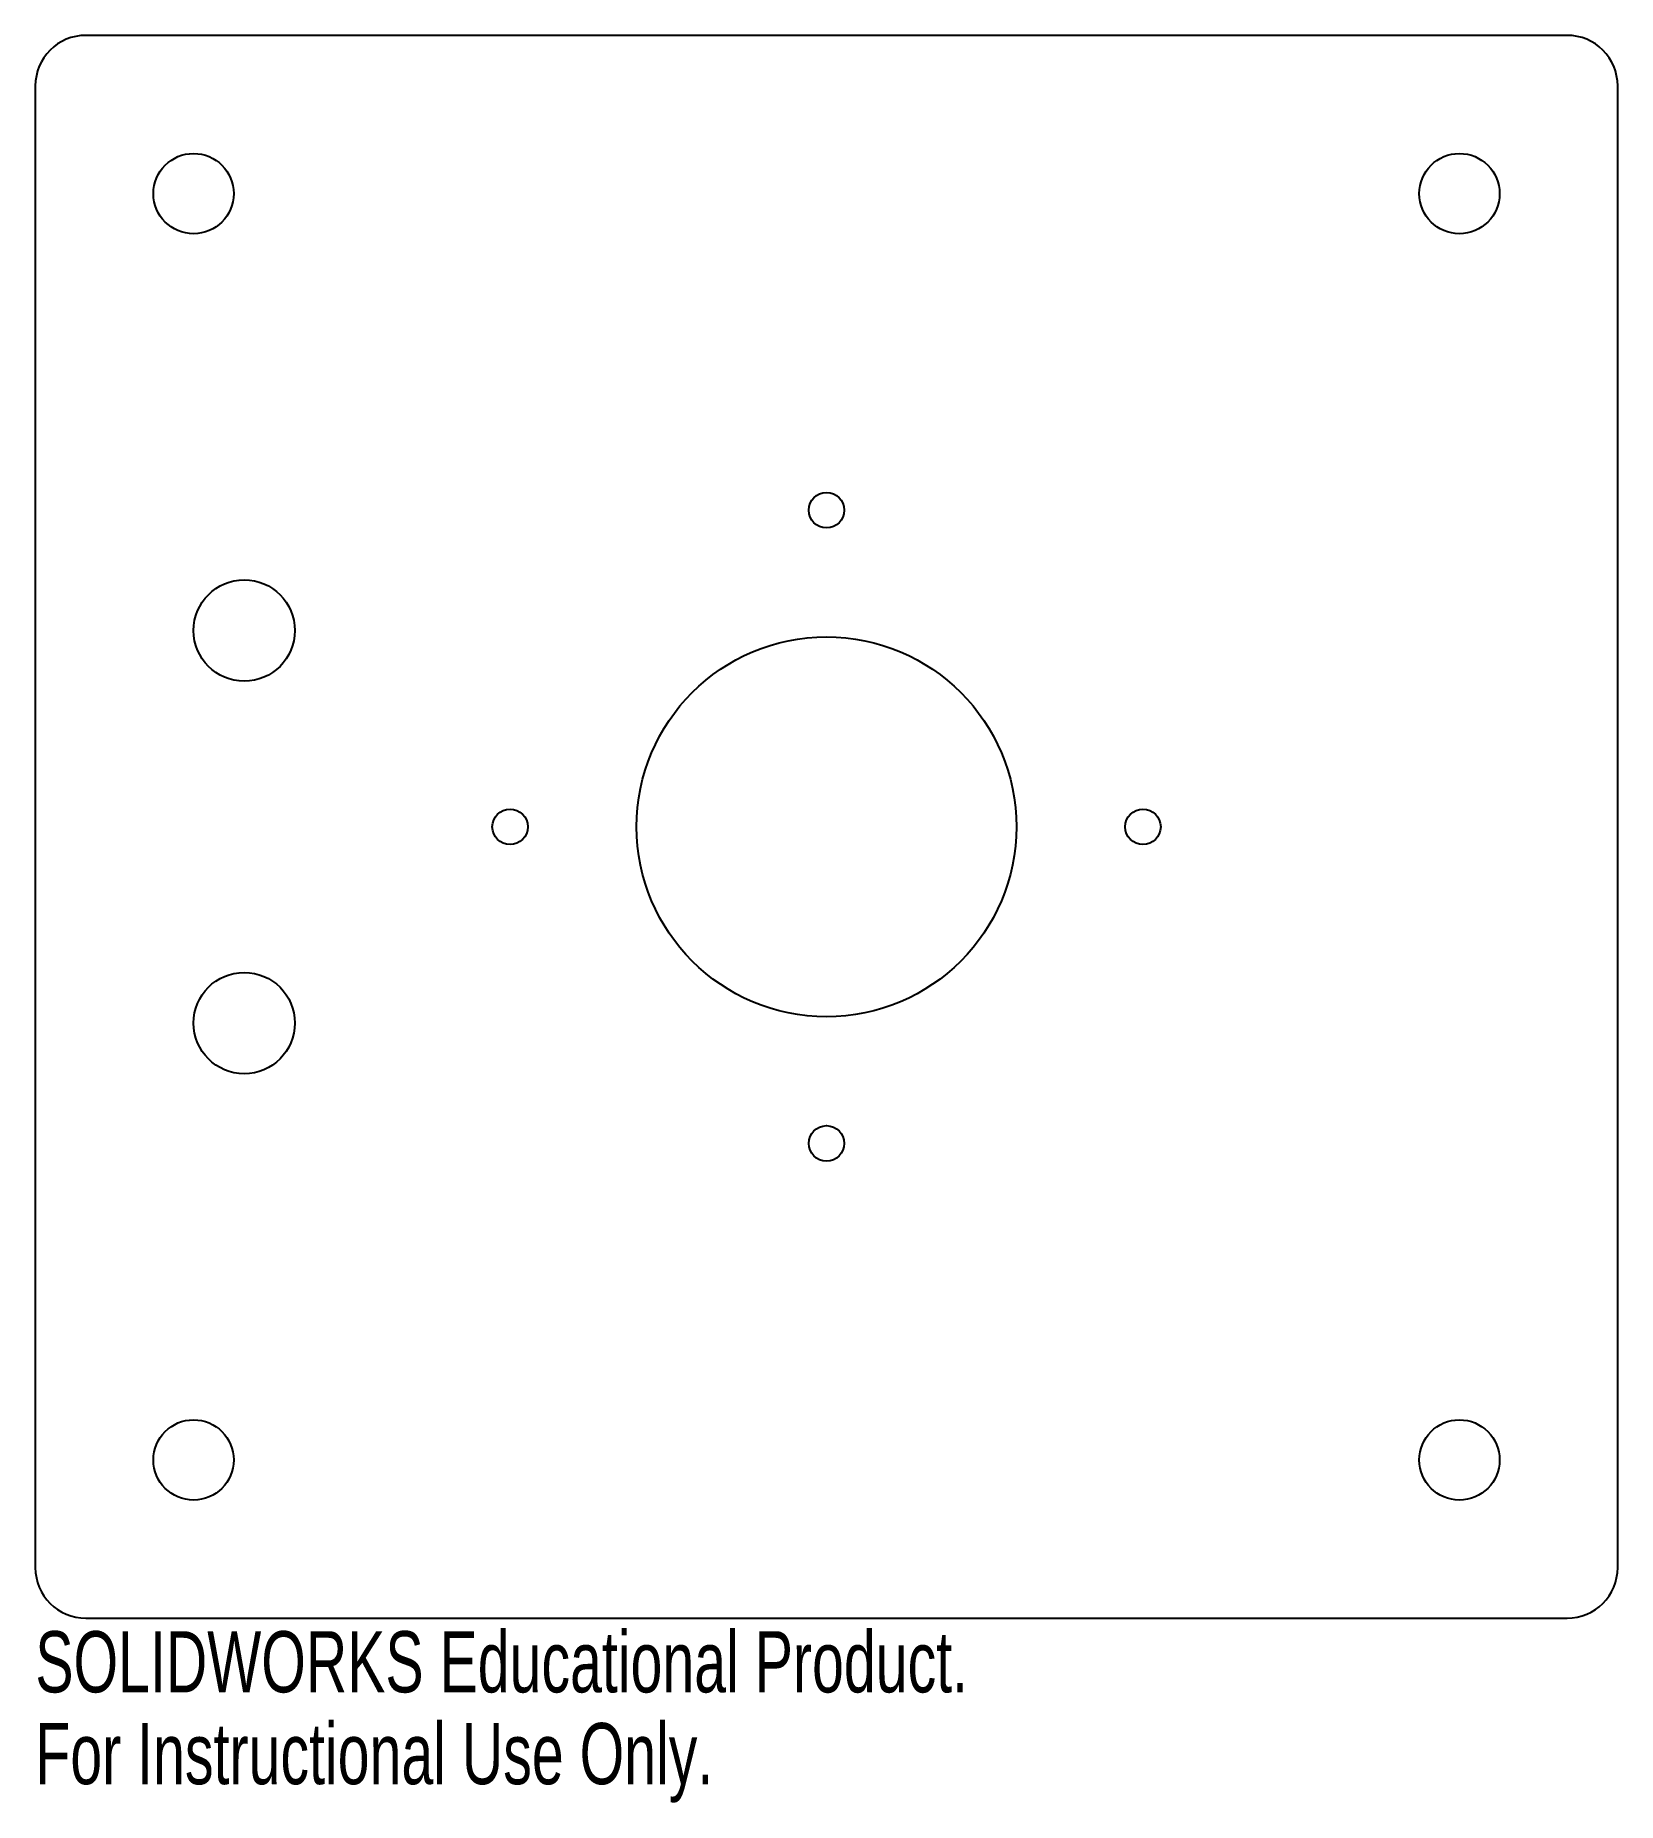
# Model space of a CAD drawing. Header units: millimetres. Extents: x -62 to 62, y -77 to 62.
import ezdxf

# ---------------------------------------------------------------- set-up
doc = ezdxf.new("R2010")
doc.units = ezdxf.units.MM
doc.styles.add('SLDTEXTSTYLE0', font='TXT', dxfattribs={"width": 0.7})

msp = doc.modelspace()

# ---------------------------------------------------------------- linework, layer by layer
at = {"color": 7, "linetype": 'Continuous', "lineweight": 25}
for p, q in [((58.5, 62.5), (-58.5, 62.5)), ((-62.5, 58.5), (-62.5, -58.5)), ((62.5, -58.5), (62.5, 58.5)), ((-58.5, -62.5), (58.5, -62.5))]:
    msp.add_line(p, q, dxfattribs=at)
for centre, radius in [((-50, 50), 3.17), ((50, 50), 3.17), ((0, 25), 1.4), ((-46, 15.5), 4), ((0, 0), 15), ((-25, 0), 1.4), ((25, 0), 1.4), ((-46, -15.5), 4), ((0, -25), 1.4), ((-50, -50), 3.17), ((50, -50), 3.17)]:
    msp.add_circle(centre, radius, dxfattribs=at)
for centre, start, end in [((-58.5, 58.5), 90, 180), ((58.5, 58.5), 0, 90), ((-58.5, -58.5), 180, 270), ((58.5, -58.5), 270, 0)]:
    msp.add_arc(centre, 4, start, end, dxfattribs=at)

# ---------------------------------------------------------------- texts
at = {"color": 7, "linetype": 'Continuous', "char_height": 4.8336, "attachment_point": 1, "style": 'SLDTEXTSTYLE0'}
for s, insert in [('SOLIDWORKS Educational Product.', (-62.5, -63.52)), ('For Instructional Use Only.', (-62.5, -70.77))]:
    msp.add_mtext(s, dxfattribs=dict(at, insert=insert))

doc.saveas('drawing.dxf')
